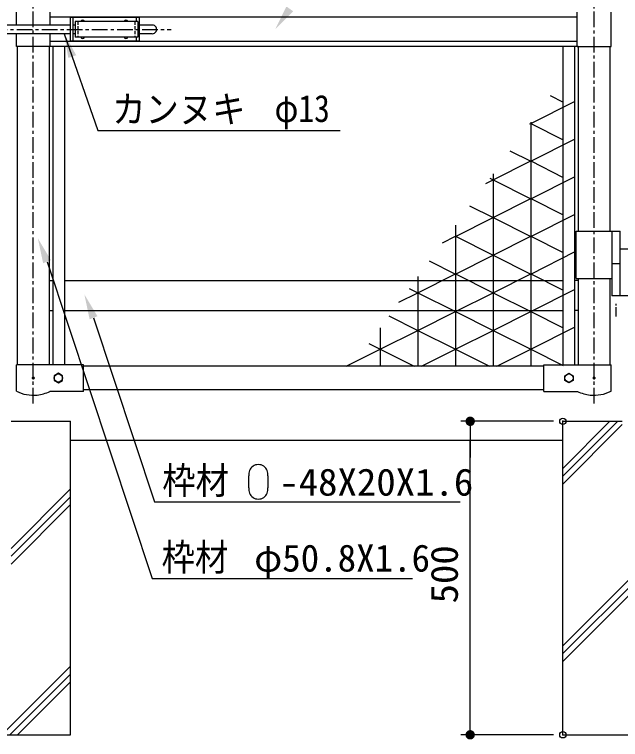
# Model space of a CAD drawing. Units: millimetres, scale not verified. Extents: x -4425 to 4425, y -3150 to 3150.
# Drawn here: x -3072 to -2105, y -655 to 501 of the extents above; entities that cross this region are included whole.
import ezdxf
from ezdxf.enums import TextEntityAlignment as Align

# ---------------------------------------------------------------- set-up
doc = ezdxf.new("R2010")
doc.units = ezdxf.units.MM
doc.header["$LTSCALE"] = 20
doc.header["$PDMODE"] = 32
doc.header["$PDSIZE"] = 10
for name, pattern in [('USER1', [2, 1.25, -0.25, 0.25, -0.25]), ('USER3', [1.125, 0.75, -0.125, 0.125, -0.125]), ('USER4', [0.375, 0.25, -0.125])]:
    doc.linetypes.add(name, pattern=pattern)
for name, color, linetype, lineweight in [('0-0_BUHIN', 7, 'Continuous', 25), ('0-2_KOUZOU', 7, 'Continuous', 25), ('0-3_SUNPOU', 1, 'Continuous', 25), ('0-4_KISO', 7, 'Continuous', 25), ('0-6_0', 4, 'Continuous', 25), ('0-8_HATCH', 4, 'Continuous', 25), ('0-9_1', 7, 'Continuous', 25), ('0-D_AMI-HATCH', 6, 'Continuous', 25)]:
    doc.layers.add(name, color=color, linetype=linetype, lineweight=lineweight)
doc.layers.add('0-5_DEFPOINTS', color=7, linetype='Continuous')
doc.styles.add('ＭＳ ゴシック', font='')
doc.styles.get('ＭＳ ゴシック').set_extended_font_data('MS Gothic')

# ---------------------------------------------------------------- blocks, each defined once
blk = doc.blocks.new('M1')
at = {"layer": '0-3_SUNPOU'}
blk.add_line((-5, 0), (-38.58, 0), dxfattribs=at)
for points in [[(0, 0), (-5, 0), (-4.96, 0.63)], [(0, 0), (-4.96, -0.63), (-5, 0)], [(0, 0), (-4.96, 0.63), (-4.84, 1.24)], [(0, 0), (-4.84, -1.24), (-4.96, -0.63)], [(0, 0), (-4.84, 1.24), (-4.65, 1.84)], [(0, 0), (-4.65, -1.84), (-4.84, -1.24)], [(0, 0), (-4.65, 1.84), (-4.38, 2.41)], [(0, 0), (-4.38, -2.41), (-4.65, -1.84)], [(0, 0), (-4.38, 2.41), (-4.05, 2.94)], [(0, 0), (-4.05, -2.94), (-4.38, -2.41)], [(0, 0), (-4.05, 2.94), (-3.64, 3.42)], [(0, 0), (-3.64, -3.42), (-4.05, -2.94)], [(0, 0), (-3.64, 3.42), (-3.19, 3.85)], [(0, 0), (-3.19, -3.85), (-3.64, -3.42)], [(0, 0), (-3.19, 3.85), (-2.68, 4.22)], [(0, 0), (-2.68, -4.22), (-3.19, -3.85)], [(0, 0), (-2.68, 4.22), (-2.13, 4.52)], [(0, 0), (-2.13, -4.52), (-2.68, -4.22)], [(0, 0), (-2.13, 4.52), (-1.55, 4.76)], [(0, 0), (-1.55, -4.76), (-2.13, -4.52)], [(0, 0), (-1.55, 4.76), (-0.94, 4.91)], [(0, 0), (-0.94, -4.91), (-1.55, -4.76)], [(0, 0), (-0.94, 4.91), (-0.31, 4.99)], [(0, 0), (-0.31, -4.99), (-0.94, -4.91)], [(0, 0), (-0.31, 4.99), (0.31, 4.99)], [(0, 0), (0.31, -4.99), (-0.31, -4.99)], [(0, 0), (0.31, 4.99), (0.94, 4.91)], [(0, 0), (0.94, 4.91), (1.55, 4.76)], [(0, 0), (1.55, 4.76), (2.13, 4.52)], [(0, 0), (2.13, 4.52), (2.68, 4.22)], [(0, 0), (2.68, 4.22), (3.19, 3.85)], [(0, 0), (3.19, 3.85), (3.64, 3.42)], [(0, 0), (3.64, 3.42), (4.05, 2.94)], [(0, 0), (4.05, 2.94), (4.38, 2.41)], [(0, 0), (4.38, 2.41), (4.65, 1.84)], [(0, 0), (4.65, 1.84), (4.84, 1.24)], [(0, 0), (4.84, 1.24), (4.96, 0.63)], [(0, 0), (4.96, 0.63), (5, 0)], [(0, 0), (0.94, -4.91), (0.31, -4.99)], [(0, 0), (1.55, -4.76), (0.94, -4.91)], [(0, 0), (2.13, -4.52), (1.55, -4.76)], [(0, 0), (2.68, -4.22), (2.13, -4.52)], [(0, 0), (3.19, -3.85), (2.68, -4.22)], [(0, 0), (3.64, -3.42), (3.19, -3.85)], [(0, 0), (4.05, -2.94), (3.64, -3.42)], [(0, 0), (4.38, -2.41), (4.05, -2.94)], [(0, 0), (4.65, -1.84), (4.38, -2.41)], [(0, 0), (4.84, -1.24), (4.65, -1.84)], [(0, 0), (4.96, -0.63), (4.84, -1.24)], [(0, 0), (5, 0), (4.96, -0.63)]]:
    blk.add_solid(points, dxfattribs=at)
blk = doc.blocks.new('X1')
at = {"layer": '0-6_0'}
for p, q in [((46513.8, 52420.6), (48264.6, 54171.4)), ((46513.8, 52670.6), (48014.6, 54171.4)), ((46513.8, 52170.6), (48408.8, 54065.6)), ((49618.8, 50118.8), (51513.8, 52013.8)), ((49618.8, 49868.8), (51513.8, 51763.8)), ((49618.8, 49618.8), (51513.8, 51513.8)), ((46513.8, 46513.8), (49171.4, 49171.4)), ((46513.8, 46763.8), (48921.4, 49171.4)), ((46513.8, 47013.8), (48671.4, 49171.4)), ((49328.3, 44171.4), (51513.8, 46357)), ((49578.3, 44171.4), (51513.8, 46106.9)), ((49828.3, 44171.4), (51513.8, 45856.9))]:
    blk.add_line(p, q, dxfattribs=at)

msp = doc.modelspace()

# ---------------------------------------------------------------- linework, layer by layer
at = {"layer": '0-0_BUHIN', "color": 1, "linetype": 'USER1'}
for p, q in [((-3041.68, -119.56), (-3041.68, 1087.95)), ((-2147.48, -119.56), (-2147.48, 1087.95)), ((-3188.17, 477.06), (-2821.63, 477.06))]:
    msp.add_line(p, q, dxfattribs=at)
at = {"layer": '0-0_BUHIN', "color": 1}
for p, q in [((-2174.48, 496.56), (-3014.68, 496.56)), ((-2174.48, 457.56), (-3014.68, 457.56))]:
    msp.add_line(p, q, dxfattribs=at)
at = {"layer": '0-0_BUHIN'}
for p, q in [((-3014.68, 449.56), (-3068.68, 449.56)), ((-2172.88, 449.56), (-3014.68, 449.56)), ((-2174.48, 449.56), (-2120.48, 449.56)), ((-2176.03, 80.06), (-2176.03, 155.06)), ((-2176.03, 155.06), (-2105.63, 155.06)), ((-2118.93, 155.06), (-2118.93, 52.06)), ((-2105.63, 52.06), (-2105.63, 155.06)), ((-2105.63, 127.06), (-2039.03, 127.06)), ((-2118.93, 103.56), (-2105.63, 103.56)), ((-2176.03, 80.06), (-2118.93, 80.06)), ((-2039.03, 52.06), (-2118.93, 52.06)), ((-3068.68, -99.94), (-3068.68, -57.69)), ((-2961.68, -57.69), (-3068.68, -57.69)), ((-2961.68, -100.19), (-2961.68, -57.69)), ((-2227.48, -57.69), (-2120.48, -57.69)), ((-2227.48, -100.19), (-2227.48, -57.69)), ((-2120.48, -99.94), (-2120.48, -57.69)), ((-2961.68, -100.19), (-3015.18, -100.19)), ((-2227.48, -100.19), (-2173.98, -100.19))]:
    msp.add_line(p, q, dxfattribs=at)
at = {"layer": '0-0_BUHIN', "color": 1, "linetype": 'USER3'}
msp.add_line((-2112.28, 19.2), (-2112.28, 40.5), dxfattribs=at)
at = {"layer": '0-0_BUHIN'}
for centre, start, end in [((-3041.68, -46.36), 243.25632, 275.73923), ((-3041.68, -46.36), 275.73923, 296.21027), ((-2147.48, -46.36), 243.78973, 264.26077), ((-2147.48, -46.36), 264.26077, 296.74368)]:
    msp.add_arc(centre, 60, start, end, dxfattribs=at)
for points in [[(-3044.16, -78.62), (-3041.68, -78.94), (-3044.18, -78.94)], [(-3041.68, -78.94), (-3044.16, -79.25), (-3044.18, -78.94)], [(-3044.11, -78.32), (-3041.68, -78.94), (-3044.16, -78.62)], [(-3041.68, -78.94), (-3044.11, -79.56), (-3044.16, -79.25)], [(-3044.01, -78.02), (-3041.68, -78.94), (-3044.11, -78.32)], [(-3041.68, -78.94), (-3044.01, -79.86), (-3044.11, -79.56)], [(-3043.87, -77.73), (-3041.68, -78.94), (-3044.01, -78.02)], [(-3041.68, -78.94), (-3043.87, -80.14), (-3044.01, -79.86)], [(-3043.71, -77.47), (-3041.68, -78.94), (-3043.87, -77.73)], [(-3041.68, -78.94), (-3043.71, -80.41), (-3043.87, -80.14)], [(-3043.51, -77.23), (-3041.68, -78.94), (-3043.71, -77.47)], [(-3041.68, -78.94), (-3043.51, -80.65), (-3043.71, -80.41)], [(-3043.28, -77.01), (-3041.68, -78.94), (-3043.51, -77.23)], [(-3041.68, -78.94), (-3043.28, -80.86), (-3043.51, -80.65)], [(-3043.02, -76.83), (-3041.68, -78.94), (-3043.28, -77.01)], [(-3041.68, -78.94), (-3043.02, -81.05), (-3043.28, -80.86)], [(-3042.75, -76.67), (-3041.68, -78.94), (-3043.02, -76.83)], [(-3041.68, -78.94), (-3042.75, -81.2), (-3043.02, -81.05)], [(-3042.46, -76.56), (-3041.68, -78.94), (-3042.75, -76.67)], [(-3041.68, -78.94), (-3042.46, -81.31), (-3042.75, -81.2)], [(-3042.15, -76.48), (-3041.68, -78.94), (-3042.46, -76.56)], [(-3041.68, -78.94), (-3042.15, -81.39), (-3042.46, -81.31)], [(-3041.84, -76.44), (-3041.68, -78.94), (-3042.15, -76.48)], [(-3041.68, -78.94), (-3041.84, -81.43), (-3042.15, -81.39)], [(-3041.53, -76.44), (-3041.68, -78.94), (-3041.84, -76.44)], [(-3041.68, -78.94), (-3041.53, -81.43), (-3041.84, -81.43)], [(-3041.53, -76.44), (-3039.18, -78.94), (-3041.68, -78.94)], [(-3039.18, -78.94), (-3041.53, -81.43), (-3041.68, -78.94)], [(-3041.22, -76.48), (-3039.18, -78.94), (-3041.53, -76.44)], [(-3039.18, -78.94), (-3041.22, -81.39), (-3041.53, -81.43)], [(-3040.91, -76.56), (-3039.18, -78.94), (-3041.22, -76.48)], [(-3039.18, -78.94), (-3040.91, -81.31), (-3041.22, -81.39)], [(-3040.62, -76.67), (-3039.18, -78.94), (-3040.91, -76.56)], [(-3039.18, -78.94), (-3040.62, -81.2), (-3040.91, -81.31)], [(-3040.34, -76.83), (-3039.18, -78.94), (-3040.62, -76.67)], [(-3039.18, -78.94), (-3040.34, -81.05), (-3040.62, -81.2)], [(-3040.09, -77.01), (-3039.18, -78.94), (-3040.34, -76.83)], [(-3039.18, -78.94), (-3040.09, -80.86), (-3040.34, -81.05)], [(-3039.86, -77.23), (-3039.18, -78.94), (-3040.09, -77.01)], [(-3039.18, -78.94), (-3039.86, -80.65), (-3040.09, -80.86)], [(-3039.66, -77.47), (-3039.18, -78.94), (-3039.86, -77.23)], [(-3039.18, -78.94), (-3039.66, -80.41), (-3039.86, -80.65)], [(-3039.49, -77.73), (-3039.18, -78.94), (-3039.66, -77.47)], [(-3039.18, -78.94), (-3039.49, -80.14), (-3039.66, -80.41)], [(-3039.36, -78.02), (-3039.18, -78.94), (-3039.49, -77.73)], [(-3039.18, -78.94), (-3039.36, -79.86), (-3039.49, -80.14)], [(-3039.26, -78.32), (-3039.18, -78.94), (-3039.36, -78.02)], [(-3039.18, -78.94), (-3039.26, -79.56), (-3039.36, -79.86)], [(-3039.2, -78.62), (-3039.18, -78.94), (-3039.26, -78.32)], [(-3039.18, -78.94), (-3039.2, -79.25), (-3039.26, -79.56)], [(-2149.96, -78.62), (-2147.48, -78.94), (-2149.98, -78.94)], [(-2147.48, -78.94), (-2149.96, -79.25), (-2149.98, -78.94)], [(-2149.91, -78.32), (-2147.48, -78.94), (-2149.96, -78.62)], [(-2147.48, -78.94), (-2149.91, -79.56), (-2149.96, -79.25)], [(-2149.81, -78.02), (-2147.48, -78.94), (-2149.91, -78.32)], [(-2147.48, -78.94), (-2149.81, -79.86), (-2149.91, -79.56)], [(-2149.67, -77.73), (-2147.48, -78.94), (-2149.81, -78.02)], [(-2147.48, -78.94), (-2149.67, -80.14), (-2149.81, -79.86)], [(-2149.51, -77.47), (-2147.48, -78.94), (-2149.67, -77.73)], [(-2147.48, -78.94), (-2149.51, -80.41), (-2149.67, -80.14)], [(-2149.31, -77.23), (-2147.48, -78.94), (-2149.51, -77.47)], [(-2147.48, -78.94), (-2149.31, -80.65), (-2149.51, -80.41)], [(-2149.08, -77.01), (-2147.48, -78.94), (-2149.31, -77.23)], [(-2147.48, -78.94), (-2149.08, -80.86), (-2149.31, -80.65)], [(-2148.82, -76.83), (-2147.48, -78.94), (-2149.08, -77.01)], [(-2147.48, -78.94), (-2148.82, -81.05), (-2149.08, -80.86)], [(-2148.55, -76.67), (-2147.48, -78.94), (-2148.82, -76.83)], [(-2147.48, -78.94), (-2148.55, -81.2), (-2148.82, -81.05)], [(-2148.26, -76.56), (-2147.48, -78.94), (-2148.55, -76.67)], [(-2147.48, -78.94), (-2148.26, -81.31), (-2148.55, -81.2)], [(-2147.95, -76.48), (-2147.48, -78.94), (-2148.26, -76.56)], [(-2147.48, -78.94), (-2147.95, -81.39), (-2148.26, -81.31)], [(-2147.64, -76.44), (-2147.48, -78.94), (-2147.95, -76.48)], [(-2147.48, -78.94), (-2147.64, -81.43), (-2147.95, -81.39)], [(-2147.33, -76.44), (-2147.48, -78.94), (-2147.64, -76.44)], [(-2147.48, -78.94), (-2147.33, -81.43), (-2147.64, -81.43)], [(-2147.33, -76.44), (-2144.98, -78.94), (-2147.48, -78.94)], [(-2144.98, -78.94), (-2147.33, -81.43), (-2147.48, -78.94)], [(-2147.02, -76.48), (-2144.98, -78.94), (-2147.33, -76.44)], [(-2144.98, -78.94), (-2147.02, -81.39), (-2147.33, -81.43)], [(-2146.71, -76.56), (-2144.98, -78.94), (-2147.02, -76.48)], [(-2144.98, -78.94), (-2146.71, -81.31), (-2147.02, -81.39)], [(-2146.42, -76.67), (-2144.98, -78.94), (-2146.71, -76.56)], [(-2144.98, -78.94), (-2146.42, -81.2), (-2146.71, -81.31)], [(-2146.14, -76.83), (-2144.98, -78.94), (-2146.42, -76.67)], [(-2144.98, -78.94), (-2146.14, -81.05), (-2146.42, -81.2)], [(-2145.89, -77.01), (-2144.98, -78.94), (-2146.14, -76.83)], [(-2144.98, -78.94), (-2145.89, -80.86), (-2146.14, -81.05)], [(-2145.66, -77.23), (-2144.98, -78.94), (-2145.89, -77.01)], [(-2144.98, -78.94), (-2145.66, -80.65), (-2145.89, -80.86)], [(-2145.46, -77.47), (-2144.98, -78.94), (-2145.66, -77.23)], [(-2144.98, -78.94), (-2145.46, -80.41), (-2145.66, -80.65)], [(-2145.29, -77.73), (-2144.98, -78.94), (-2145.46, -77.47)], [(-2144.98, -78.94), (-2145.29, -80.14), (-2145.46, -80.41)], [(-2145.16, -78.02), (-2144.98, -78.94), (-2145.29, -77.73)], [(-2144.98, -78.94), (-2145.16, -79.86), (-2145.29, -80.14)], [(-2145.06, -78.32), (-2144.98, -78.94), (-2145.16, -78.02)], [(-2144.98, -78.94), (-2145.06, -79.56), (-2145.16, -79.86)], [(-2145, -78.62), (-2144.98, -78.94), (-2145.06, -78.32)], [(-2144.98, -78.94), (-2145, -79.25), (-2145.06, -79.56)]]:
    msp.add_solid(points, dxfattribs=at)
at = {"layer": '0-2_KOUZOU'}
for p, q in [((-3068.68, 484.06), (-3068.68, 504.56)), ((-3014.68, 484.06), (-3014.68, 504.56)), ((-2174.48, 449.56), (-2174.48, 504.56)), ((-2120.48, 449.56), (-2120.48, 504.56)), ((-3068.68, 449.56), (-3068.68, 470.06)), ((-3014.68, 449.56), (-3014.68, 470.06)), ((-3067.08, -57.69), (-3067.08, 449.56)), ((-3016.28, 449.56), (-3016.28, -57.69)), ((-3010.68, 449.56), (-3010.68, -57.69)), ((-2991.68, 449.56), (-2991.68, -57.69)), ((-2197.48, 449.56), (-2197.48, -57.69)), ((-2178.48, 449.56), (-2178.48, -57.69)), ((-2172.88, 449.56), (-2172.88, 155.06)), ((-2122.08, 155.06), (-2122.08, 449.56)), ((-3016.28, 76.61), (-3010.68, 76.61)), ((-2991.68, 76.61), (-2197.48, 76.61)), ((-2172.88, 76.61), (-2178.48, 76.61)), ((-2172.88, 80.06), (-2172.88, -57.69)), ((-2122.08, -57.69), (-2122.08, 80.06)), ((-3016.28, 28.61), (-3010.68, 28.61)), ((-2991.68, 28.61), (-2197.48, 28.61)), ((-2172.88, 28.61), (-2178.48, 28.61)), ((-3067.08, -33.01), (-3067.08, -23.94)), ((-2227.48, -59.94), (-2961.68, -59.94)), ((-3001.68, -71.43), (-3008.18, -75.18)), ((-3008.18, -75.18), (-3008.18, -82.69)), ((-2995.18, -75.18), (-3001.68, -71.43)), ((-2995.18, -82.69), (-2995.18, -75.18)), ((-3008.18, -82.69), (-3001.68, -86.44)), ((-3001.68, -86.44), (-2995.18, -82.69)), ((-2227.48, -97.94), (-2961.68, -97.94)), ((-2922.5, -97.94), (-2961.68, -97.94))]:
    msp.add_line(p, q, dxfattribs=at)
msp.add_lwpolyline([(-2187.48, -86.44), (-2193.98, -82.69), (-2193.98, -75.18), (-2187.48, -71.43), (-2180.98, -75.18), (-2180.98, -82.69)], close=True, dxfattribs=at)
for centre in [(-3001.68, -78.94), (-2187.48, -78.94)]:
    msp.add_circle(centre, 6.5, dxfattribs=at)
at = {"layer": '0-3_SUNPOU'}
for p, q in [((-2992.7, 470.24), (-2938.56, 316.02)), ((-2938.56, 316.02), (-2552.6, 316.02)), ((-2945.62, 17.14), (-2848.22, -276.21)), ((-2212.33, -147.94), (-2360.03, -147.94)), ((-2345.03, -617.94), (-2345.03, -177.94)), ((-2848.22, -276.21), (-2361.16, -276.21)), ((-2212.33, -647.94), (-2360.03, -647.94))]:
    msp.add_line(p, q, dxfattribs=at)
at = {"layer": '0-3_SUNPOU', "color": 3}
for p, q in [((-2697.85, -253.94), (-2697.85, -235.07)), ((-2667.69, -235.07), (-2667.69, -253.94))]:
    msp.add_line(p, q, dxfattribs=at)
at = {"layer": '0-3_SUNPOU'}
msp.add_lwpolyline([(-3019.79, 106.64), (-2852.03, -398.63), (-2436.82, -398.63)], dxfattribs=at)
at = {"layer": '0-3_SUNPOU', "color": 3}
for centre, start, end in [((-2682.77, -232.32), 349.65879, 190.34121), ((-2682.77, -256.69), 169.65879, 10.34121)]:
    msp.add_arc(centre, 15.32, start, end, dxfattribs=at)
at = {"layer": '0-3_SUNPOU'}
for points in [[(-2627.24, 505.93), (-2655.85, 477.19), (-2638.11, 513.65)], [(-2985.84, 431.49), (-2992.7, 471.46), (-2973.25, 435.88)], [(-3013.59, 109.07), (-3034.39, 143.88), (-3026, 104.21)], [(-2939.41, 19.57), (-2960.22, 54.38), (-2951.83, 14.7)]]:
    msp.add_solid(points, dxfattribs=at)
at = {"layer": '0-4_KISO'}
for p, q in [((-3077.08, -147.94), (-2982.33, -147.94)), ((-2982.33, -647.94), (-2982.33, -147.94)), ((-2197.33, -647.94), (-2197.33, -147.94)), ((-2197.33, -147.94), (-2102.58, -147.94)), ((-2982.33, -177.93), (-2197.33, -177.94)), ((-3232.33, -647.94), (-2982.33, -647.94)), ((-2197.33, -647.94), (-1947.33, -647.94))]:
    msp.add_line(p, q, dxfattribs=at)
at = {"layer": '0-5_DEFPOINTS'}
for p in [(-2345.03, -147.94), (-2197.33, -147.94), (-2197.33, -647.94)]:
    msp.add_point(p, dxfattribs=at)
at = {"layer": '0-9_1'}
for p, q in [((-2983.03, 496.06), (-2983.03, 458.06)), ((-2873.03, 496.06), (-2983.03, 496.06)), ((-2978.53, 496.06), (-2978.53, 458.06)), ((-2975.03, 489.56), (-2975.03, 464.56)), ((-2875.03, 489.56), (-2975.03, 489.56)), ((-2877.53, 496.06), (-2877.53, 489.56)), ((-2875.03, 489.56), (-2875.03, 464.56)), ((-2873.03, 496.06), (-2873.03, 458.06)), ((-2983.03, 484.06), (-3105.03, 484.06)), ((-2975.03, 484.06), (-2978.03, 484.06)), ((-2852.03, 484.06), (-2873.03, 484.06)), ((-2983.03, 470.06), (-3105.03, 470.06)), ((-2975.03, 470.06), (-2978.03, 470.06)), ((-2875.03, 464.56), (-2975.03, 464.56)), ((-2877.53, 464.56), (-2877.53, 458.06)), ((-2852.03, 470.06), (-2873.03, 470.06)), ((-2873.03, 458.06), (-2983.03, 458.06))]:
    msp.add_line(p, q, dxfattribs=at)
at = {"layer": '0-9_1', "linetype": 'USER4'}
for p, q in [((-2970.55, 489.56), (-2970.55, 464.56)), ((-2879.55, 489.56), (-2879.55, 464.56))]:
    msp.add_line(p, q, dxfattribs=at)
at = {"layer": '0-9_1'}
for centre, radius, start, end in [((-2963.03, 488.81), 3, 14.47751, 165.52249), ((-2894.03, 488.81), 3, 14.47751, 165.52249), ((-2852.03, 477.06), 7, 270, 90.00058), ((-2963.03, 465.31), 3, 194.47751, 345.52249), ((-2894.03, 465.31), 3, 194.47751, 345.52249)]:
    msp.add_arc(centre, radius, start, end, dxfattribs=at)
at = {"layer": '0-D_AMI-HATCH'}
for p, q in [((-2217.3, 371.54), (-2196.51, 361.1)), ((-2248.53, 326.94), (-2177.51, 362.61)), ((-2250.46, 326.26), (-2248.53, 327.23)), ((-2248.53, 327.23), (-2196.51, 301.1)), ((-2248.51, 328.92), (-2248.51, -59.94)), ((-2248.53, 266.94), (-2177.51, 302.61)), ((-2281.7, 283.6), (-2248.53, 266.94)), ((-2308.55, 237.08), (-2248.53, 267.23)), ((-2248.53, 267.23), (-2196.51, 241.1)), ((-2308.51, 246.99), (-2308.51, -59.94)), ((-2319.99, 231.32), (-2308.51, 237.08)), ((-2313.81, 239.75), (-2308.51, 237.08)), ((-2308.55, 237.08), (-2248.53, 206.94)), ((-2248.53, 206.94), (-2177.51, 242.61)), ((-2308.55, 177.08), (-2248.53, 207.23)), ((-2248.53, 207.23), (-2196.51, 181.1)), ((-2345.94, 195.88), (-2308.51, 177.08)), ((-2368.53, 146.94), (-2308.51, 177.08)), ((-2308.55, 177.08), (-2248.53, 146.94)), ((-2248.53, 146.94), (-2177.51, 182.61)), ((-2368.51, 165.05), (-2368.51, -59.94)), ((-2389.15, 136.87), (-2368.53, 147.23)), ((-2368.53, 147.23), (-2308.51, 117.08)), ((-2308.55, 117.08), (-2248.53, 147.23)), ((-2248.53, 147.23), (-2196.51, 121.1)), ((-2368.53, 86.94), (-2308.51, 117.08)), ((-2308.55, 117.08), (-2248.53, 86.94)), ((-2248.53, 86.94), (-2177.51, 122.61)), ((-2410.34, 107.94), (-2368.53, 86.94)), ((-2428.55, 57.08), (-2368.53, 87.23)), ((-2428.51, 83.12), (-2428.51, -59.94)), ((-2368.53, 87.23), (-2308.51, 57.08)), ((-2308.55, 57.08), (-2248.53, 87.23)), ((-2248.53, 87.23), (-2196.51, 61.1)), ((-2442.45, 64.08), (-2428.51, 57.08)), ((-2248.53, 26.94), (-2177.51, 62.61)), ((-2458.68, 41.93), (-2428.51, 57.08)), ((-2428.55, 57.08), (-2368.53, 26.94)), ((-2368.53, 26.94), (-2308.51, 57.08)), ((-2308.55, 57.08), (-2248.53, 26.94)), ((-2428.55, -2.92), (-2368.53, 27.23)), ((-2368.53, 27.23), (-2308.51, -2.92)), ((-2308.55, -2.92), (-2248.53, 27.23)), ((-2248.53, 27.23), (-2196.51, 1.1)), ((-2474.58, 20.22), (-2428.51, -2.92)), ((-2488.51, 1.19), (-2488.51, -59.94)), ((-2248.53, -33.06), (-2177.51, 2.61)), ((-2428.55, -2.92), (-2368.53, -33.06)), ((-2368.53, -33.06), (-2308.51, -2.92)), ((-2308.55, -2.92), (-2248.53, -33.06)), ((-2542.61, -59.94), (-2488.53, -32.77)), ((-2488.53, -32.77), (-2434.45, -59.94)), ((-2422.61, -59.94), (-2368.53, -32.77)), ((-2368.53, -32.77), (-2314.45, -59.94)), ((-2302.61, -59.94), (-2248.53, -32.77)), ((-2248.53, -32.77), (-2196.51, -58.9))]:
    msp.add_line(p, q, dxfattribs=at)
msp.add_lwpolyline([(-2506.86, -23.86), (-2488.53, -33.06), (-2428.51, -2.92)], dxfattribs=at)

# ---------------------------------------------------------------- block references
at = {"layer": '0-3_SUNPOU', "xscale": 1.5, "yscale": 1.5}
for p, rotation in [((-2345.03, -147.94), 90), ((-2345.03, -647.94), 270)]:
    msp.add_blockref('M1', p, dxfattribs=dict(at, rotation=rotation))
at = {"layer": '0-8_HATCH', "xscale": 0.05, "yscale": 0.05}
for p in [(-5558.02, -2856.51), (-4523.02, -2856.51)]:
    msp.add_blockref('X1', p, dxfattribs=at)

# ---------------------------------------------------------------- texts
at = {"layer": '0-2_KOUZOU', "color": 3, "style": 'ＭＳ ゴシック'}
for s, width, p in [('φ13', 0.85, (-2656.99, 316.4)), ('-48X20X1.6', 1.05, (-2649.37, -279.49))]:
    msp.add_text(s, height=43.3, dxfattribs=dict(at, width=width)).set_placement(p, align=Align.BOTTOM_LEFT)
msp.add_text('φ50.8X1.6', height=43.3, dxfattribs=at).set_placement((-2689.46, -400.64), align=Align.BOTTOM_LEFT)
at = {"layer": '0-3_SUNPOU', "color": 3, "style": 'ＭＳ ゴシック', "width": 0.9}
for s, p in [('カンヌキ', (-2915.9, 315.24)), ('枠材', (-2836.05, -276.99)), ('枠材', (-2837.08, -399.41))]:
    msp.add_text(s, height=43.3, dxfattribs=at).set_placement(p, align=Align.BOTTOM_LEFT)
at = {"layer": '0-3_SUNPOU', "color": 3, "style": 'ＭＳ ゴシック', "width": 1.05}
msp.add_text('500', height=43.3, rotation=90, dxfattribs=at).set_placement((-2351.7, -438.44), align=Align.BOTTOM_LEFT)

doc.saveas('drawing.dxf')
